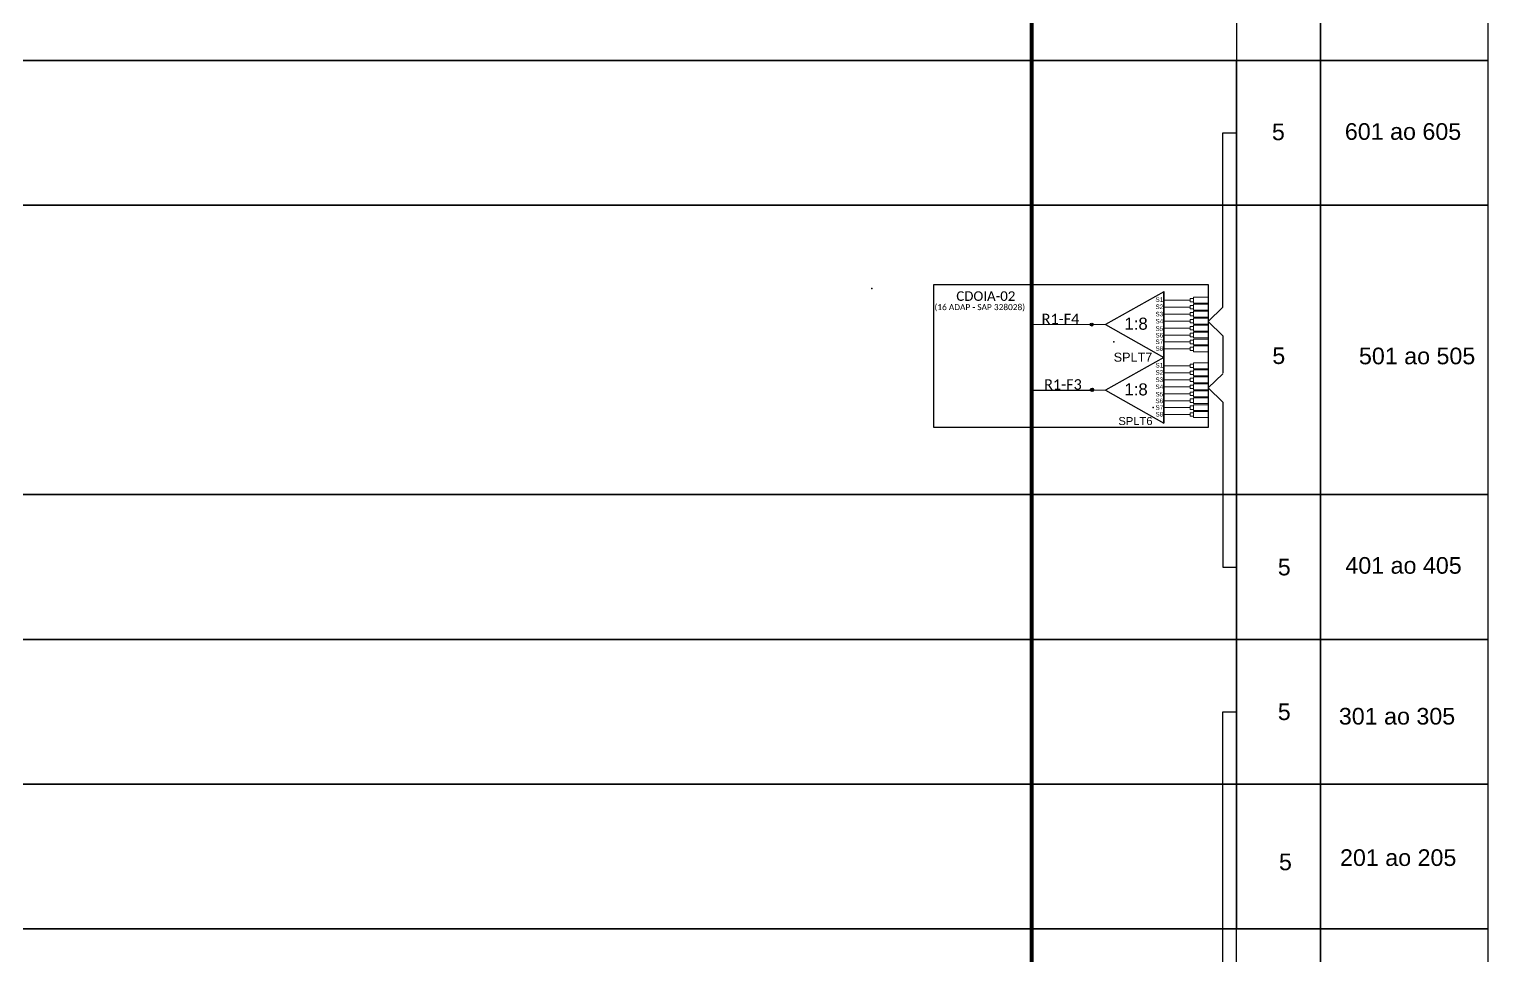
# Model space of a CAD drawing. Header units: metres. Extents: x -894 to 988, y 24 to 618.
# Drawn here: x 697.5 to 809.2, y 94.6 to 165.6 of the extents above; entities that cross this region are included whole.
import ezdxf
from ezdxf.enums import TextEntityAlignment as Align

# ---------------------------------------------------------------- set-up
doc = ezdxf.new("R2010")
doc.units = ezdxf.units.M
doc.styles.add('ARIAL', font='arial.ttf')
doc.styles.add('WMF-Calibri0', font='calibri.ttf')

# ---------------------------------------------------------------- blocks, each defined once
blk = doc.blocks.new('SPLT_1-8_SC-APC')
at = {"color": 1}
blk.add_lwpolyline([(-7.37, -2.1), (-17.04, -7.55), (-7.37, -13), (-7.37, -2.1)], dxfattribs=at)
at = {"color": 3, "lineweight": 0}
for points in [[(-2.99, -3.51), (-7.37, -3.51)], [(-7.37, -4.66), (-2.99, -4.66)], [(-2.41, -3.02), (-2.41, -4)], [(-2.41, -3.02), (0, -3.02)], [(-2.41, -4), (0, -4)], [(-2.41, -4.17), (-2.41, -5.16)], [(-2.41, -4.17), (0, -4.17)], [(-7.37, -5.82), (-2.99, -5.82)], [(-7.37, -6.97), (-2.99, -6.97)], [(-2.41, -5.16), (0, -5.16)], [(-2.41, -5.32), (-2.41, -6.31)], [(-2.41, -5.32), (0, -5.32)], [(-2.41, -6.31), (0, -6.31)], [(-2.41, -6.48), (-2.41, -7.46)], [(-2.41, -6.48), (0, -6.48)], [(-7.37, -8.12), (-2.99, -8.12)], [(-7.37, -9.28), (-2.99, -9.28)], [(-2.41, -7.46), (0, -7.46)], [(-2.41, -7.63), (-2.41, -8.62)], [(-2.41, -7.63), (0, -7.63)], [(-2.41, -8.62), (0, -8.62)], [(-2.41, -8.78), (-2.41, -9.77)], [(-2.41, -8.78), (0, -8.78)], [(-7.37, -10.43), (-2.99, -10.43)], [(-7.37, -11.58), (-2.99, -11.58)], [(-2.41, -9.77), (0, -9.77)], [(-2.41, -9.94), (-2.41, -10.92)], [(-2.41, -9.94), (0, -9.94)], [(-2.41, -10.92), (0, -10.92)], [(-2.41, -11.09), (-2.41, -12.08)], [(-2.41, -11.09), (0, -11.09)], [(-2.41, -12.08), (0, -12.08)]]:
    blk.add_lwpolyline(points, dxfattribs=at)
for points in [[(-2.99, -3.22), (-2.41, -3.22), (-2.41, -3.8), (-2.99, -3.8)], [(-2.99, -4.38), (-2.41, -4.38), (-2.41, -4.95), (-2.99, -4.95)], [(-2.99, -5.53), (-2.41, -5.53), (-2.41, -6.1), (-2.99, -6.1)], [(-2.99, -6.68), (-2.41, -6.68), (-2.41, -7.26), (-2.99, -7.26)], [(-2.99, -7.84), (-2.41, -7.84), (-2.41, -8.41), (-2.99, -8.41)], [(-2.99, -8.99), (-2.41, -8.99), (-2.41, -9.56), (-2.99, -9.56)], [(-2.99, -10.14), (-2.41, -10.14), (-2.41, -10.72), (-2.99, -10.72)], [(-2.99, -11.3), (-2.41, -11.3), (-2.41, -11.87), (-2.99, -11.87)]]:
    blk.add_lwpolyline(points, close=True, dxfattribs=at)
at = {"color": 1, "lineweight": 0}
blk.add_lwpolyline([(-17.04, -7.55), (-19.26, -7.55)], dxfattribs=at)
at = {"color": 1, "style": 'ARIAL'}
for s, height, p in [('S1', 0.75, (-8.74, -3.78)), ('S2', 0.75, (-8.74, -4.97)), ('1:8', 2, (-13.91, -8.4)), ('S3', 0.75, (-8.74, -6.18)), ('S4', 0.75, (-8.74, -7.36)), ('S5', 0.75, (-8.74, -8.57)), ('S6', 0.75, (-8.74, -9.69)), ('S7', 0.75, (-8.74, -10.78)), ('S8', 0.75, (-8.74, -11.9))]:
    blk.add_text(s, height=height, dxfattribs=at).set_placement(p)
blk = doc.blocks.new('SPLITTER_')
blk.add_point((0, 0))
at = {"style": 'ARIAL', "flags": 4}
blk.add_attdef('SPLT', (0, -3.26), '', height=1.5, dxfattribs=at)
blk = doc.blocks.new('A$C415C251F')
at = {"color": 3}
blk.add_point((0, 0), dxfattribs=at)
blk = doc.blocks.new('LEG_CDOIA8_C-SPLT_ESQ')
at = {"color": 3, "extrusion": (0, 0, -1), "xscale": -1, "zscale": -1}
blk.add_blockref('A$C415C251F', (0, 0), dxfattribs=at)
at = {"color": 1, "style": 'WMF-Calibri0', "flags": 4}
blk.add_attdef('MODELO', text='', height=1.5, dxfattribs=at).set_placement((22.54, -4.54), align=Align.CENTER)
blk.add_attdef('CDO', (21.44, -2.61), '', height=2, dxfattribs=at)
at = {"style": 'ARIAL', "flags": 4}
blk.add_attdef('SPLITAGEM', text='', height=1.5, dxfattribs=at).set_placement((18.61, -12.59), align=Align.CENTER)

msp = doc.modelspace()

# ---------------------------------------------------------------- hatches: boundary and pattern name
h = msp.add_hatch(color=3)
h.dxf.hatch_style = 1
h.paths.add_polyline_path([(779, 142.93, 1), (778.77, 142.93, 1)])
h = msp.add_hatch(color=3)
h.dxf.hatch_style = 1
h.paths.add_polyline_path([(779.02, 137.95, 1), (778.8, 137.95, 1)])
h = msp.add_hatch(color=3)
h.dxf.hatch_style = 1
h.paths.add_polyline_path([(779.03, 137.91, 1), (778.8, 137.91, 1)])

# ---------------------------------------------------------------- linework, layer by layer
at = {"color": 5, "const_width": 0.306}
for points in [[(774.28, 272.72), (774.28, 142.75)], [(761.13, 71.78), (774.28, 71.78), (774.28, 142.92)]]:
    msp.add_lwpolyline(points, dxfattribs=at)
for points in [[(789.99, 163.17), (676.01, 163.17), (676.01, 174.26), (789.99, 174.26)], [(789.99, 174.26), (789.99, 163.17)], [(789.99, 174.26), (796.41, 174.26), (796.41, 163.17), (789.99, 163.17)], [(789.99, 152.08), (676.01, 152.08), (676.01, 163.17), (789.99, 163.17)], [(789.99, 163.17), (789.99, 152.08)], [(789.99, 129.91), (676.01, 129.91), (676.01, 152.08), (789.99, 152.08)], [(789.99, 152.08), (789.99, 129.91)], [(789.99, 118.82), (676.01, 118.82), (676.01, 129.91), (789.99, 129.91)], [(789.99, 129.91), (789.99, 118.82)], [(789.99, 107.73), (676.01, 107.73), (676.01, 118.82), (789.99, 118.82)], [(789.99, 118.82), (789.99, 107.73)], [(789.99, 96.65), (676.01, 96.65), (676.01, 107.73), (789.99, 107.73)], [(789.99, 107.73), (789.99, 96.65)], [(789.99, 74.47), (676.01, 74.47), (676.01, 96.65), (789.99, 96.65)]]:
    msp.add_lwpolyline(points)
for points in [[(796.41, 174.26), (809.24, 174.26), (809.24, 163.17), (796.41, 163.17)], [(789.99, 163.17), (796.41, 163.17), (796.41, 152.08), (789.99, 152.08)], [(796.41, 163.17), (809.24, 163.17), (809.24, 152.08), (796.41, 152.08)], [(789.99, 152.08), (796.41, 152.08), (796.41, 129.91), (789.99, 129.91)], [(796.41, 152.08), (809.24, 152.08), (809.24, 129.91), (796.41, 129.91)], [(789.99, 129.91), (796.41, 129.91), (796.41, 118.82), (789.99, 118.82)], [(796.41, 129.91), (809.24, 129.91), (809.24, 118.82), (796.41, 118.82)], [(789.99, 118.82), (796.41, 118.82), (796.41, 107.73), (789.99, 107.73)], [(796.41, 118.82), (809.24, 118.82), (809.24, 107.73), (796.41, 107.73)], [(789.99, 107.73), (796.41, 107.73), (796.41, 96.65), (789.99, 96.65)], [(796.41, 107.73), (809.24, 107.73), (809.24, 96.65), (796.41, 96.65)], [(789.99, 96.65), (796.41, 96.65), (796.41, 74.47), (789.99, 74.47)], [(796.41, 96.65), (809.24, 96.65), (809.24, 74.47), (796.41, 74.47)]]:
    msp.add_lwpolyline(points, close=True)
at = {"color": 3}
for points in [[(788.94, 144.26), (788.94, 157.62), (789.99, 157.62)], [(788.94, 144.26), (787.81, 143.17), (788.94, 142.08), (788.94, 139.22)], [(788.94, 139.17), (787.81, 138.08), (788.94, 136.99), (788.94, 134.14)], [(788.94, 134.14), (788.94, 124.36), (789.99, 124.36)], [(788.94, 89.84), (788.94, 113.28), (789.99, 113.28)]]:
    msp.add_lwpolyline(points, dxfattribs=at)
at = {"color": 1}
msp.add_lwpolyline([(787.81, 135.04), (766.79, 135.04), (766.79, 146), (787.81, 146)], close=True, dxfattribs=at)
for points in [[(784.4, 145.46), (784.4, 140.42)], [(784.4, 140.42), (784.4, 135.39)]]:
    msp.add_lwpolyline(points, dxfattribs=at)
at = {"color": 5}
for points in [[(778.77, 142.93), (774.28, 142.92)], [(778.92, 137.89), (774.28, 137.89)]]:
    msp.add_lwpolyline(points, dxfattribs=at)
at = {"color": 3}
for centre in [(778.89, 142.93), (778.91, 137.95), (778.92, 137.91)]:
    msp.add_circle(centre, 0.112, dxfattribs=at)

# ---------------------------------------------------------------- block references
ref = msp.add_blockref('LEG_CDOIA8_C-SPLT_ESQ', (762.05, 145.7), dxfattribs=dict(at, xscale=0.36665177472, yscale=0.36665177472, zscale=0.36665177472))
ref.add_attrib('CDO', 'CDOIA-02', (768.51, 144.75), dxfattribs={"color": 1, "height": 0.733, "style": 'WMF-Calibri0'})
ref.add_attrib('MODELO', '(16 ADAP - SAP 328028)', dxfattribs={"color": 1, "height": 0.4583, "style": 'WMF-Calibri0'}).set_placement((770.31, 144.04), align=Align.CENTER)
at = {"color": 1, "xscale": 0.461894400000103, "yscale": 0.461894400000103, "zscale": 0.461894400000103}
for p in [(787.81, 146.42), (787.81, 141.39)]:
    msp.add_blockref('SPLT_1-8_SC-APC', p, dxfattribs=at)
ref = msp.add_blockref('SPLITTER_', (780.57, 141.6), dxfattribs=dict(xscale=0.461894400000095, yscale=0.461894400000095, zscale=0.461894400000095))
ref.add_attrib('SPLT', 'SPLT7', (780.57, 140.09), dxfattribs={"height": 0.693, "style": 'ARIAL'})
ref = msp.add_blockref('SPLITTER_', (783.6, 136.58), dxfattribs=dict(xscale=-0.4088339752805551, yscale=0.4088339752805551, zscale=0.4088339752805551))
ref.add_attrib('SPLT', 'SPLT6', (780.93, 135.24), dxfattribs={"height": 0.613, "style": 'ARIAL'})

# ---------------------------------------------------------------- texts
at = {"style": 'ARIAL'}
for s, height, p in [('5', 1.27, (793.19, 157.69)), ('601 ao 605', 1.275, (802.74, 157.72)), ('5', 1.27, (793.22, 140.55)), ('501 ao 505', 1.275, (803.82, 140.53)), ('5', 1.27, (793.64, 124.36)), ('401 ao 405', 1.275, (802.78, 124.49)), ('5', 1.27, (793.64, 113.28)), ('301 ao 305', 1.275, (802.28, 112.94)), ('5', 1.27, (793.73, 101.78)), ('201 ao 205', 1.275, (802.37, 102.11))]:
    msp.add_text(s, height=height, dxfattribs=at).set_placement(p, align=Align.MIDDLE_CENTER)
at = {"color": 5, "style": 'WMF-Calibri0'}
for s, p in [('R1-F4', (775.05, 142.97)), ('R1-F3', (775.24, 137.95))]:
    msp.add_text(s, height=0.797, dxfattribs=at).set_placement(p)

doc.saveas('drawing.dxf')
